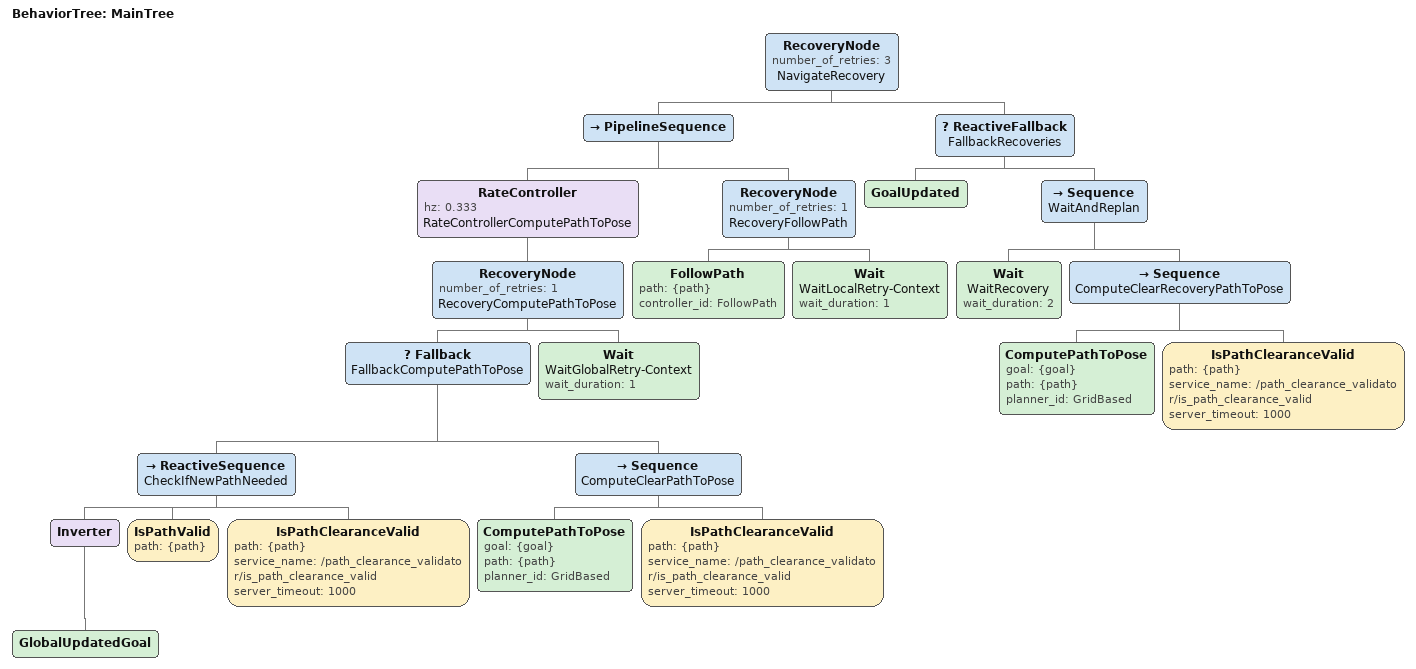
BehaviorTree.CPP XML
<root main_tree_to_execute="MainTree">
  <BehaviorTree ID="MainTree">
    <RecoveryNode number_of_retries="3" name="NavigateRecovery">
      <PipelineSequence>
        <RateController hz="0.333" name="RateControllerComputePathToPose">
          <RecoveryNode number_of_retries="1" name="RecoveryComputePathToPose">
            <Fallback name="FallbackComputePathToPose">
              <ReactiveSequence name="CheckIfNewPathNeeded">
                <Inverter>
                  <GlobalUpdatedGoal />
                </Inverter>
                <IsPathValid path="{path}" />
                <IsPathClearanceValid path="{path}" service_name="/path_clearance_validator/is_path_clearance_valid" server_timeout="1000" />
              </ReactiveSequence>
              <Sequence name="ComputeClearPathToPose">
                <ComputePathToPose goal="{goal}" path="{path}" planner_id="GridBased" />
                <IsPathClearanceValid path="{path}" service_name="/path_clearance_validator/is_path_clearance_valid" server_timeout="1000" />
              </Sequence>
            </Fallback>
            <Wait name="WaitGlobalRetry-Context" wait_duration="1" />
          </RecoveryNode>
        </RateController>
        <RecoveryNode number_of_retries="1" name="RecoveryFollowPath">
          <FollowPath path="{path}" controller_id="FollowPath" />
          <Wait name="WaitLocalRetry-Context" wait_duration="1" />
        </RecoveryNode>
      </PipelineSequence>
      <ReactiveFallback name="FallbackRecoveries">
        <GoalUpdated />
        <Sequence name="WaitAndReplan">
          <Wait name="WaitRecovery" wait_duration="2" />
          <Sequence name="ComputeClearRecoveryPathToPose">
            <ComputePathToPose goal="{goal}" path="{path}" planner_id="GridBased" />
            <IsPathClearanceValid path="{path}" service_name="/path_clearance_validator/is_path_clearance_valid" server_timeout="1000" />
          </Sequence>
        </Sequence>
      </ReactiveFallback>
    </RecoveryNode>
  </BehaviorTree>
</root>
